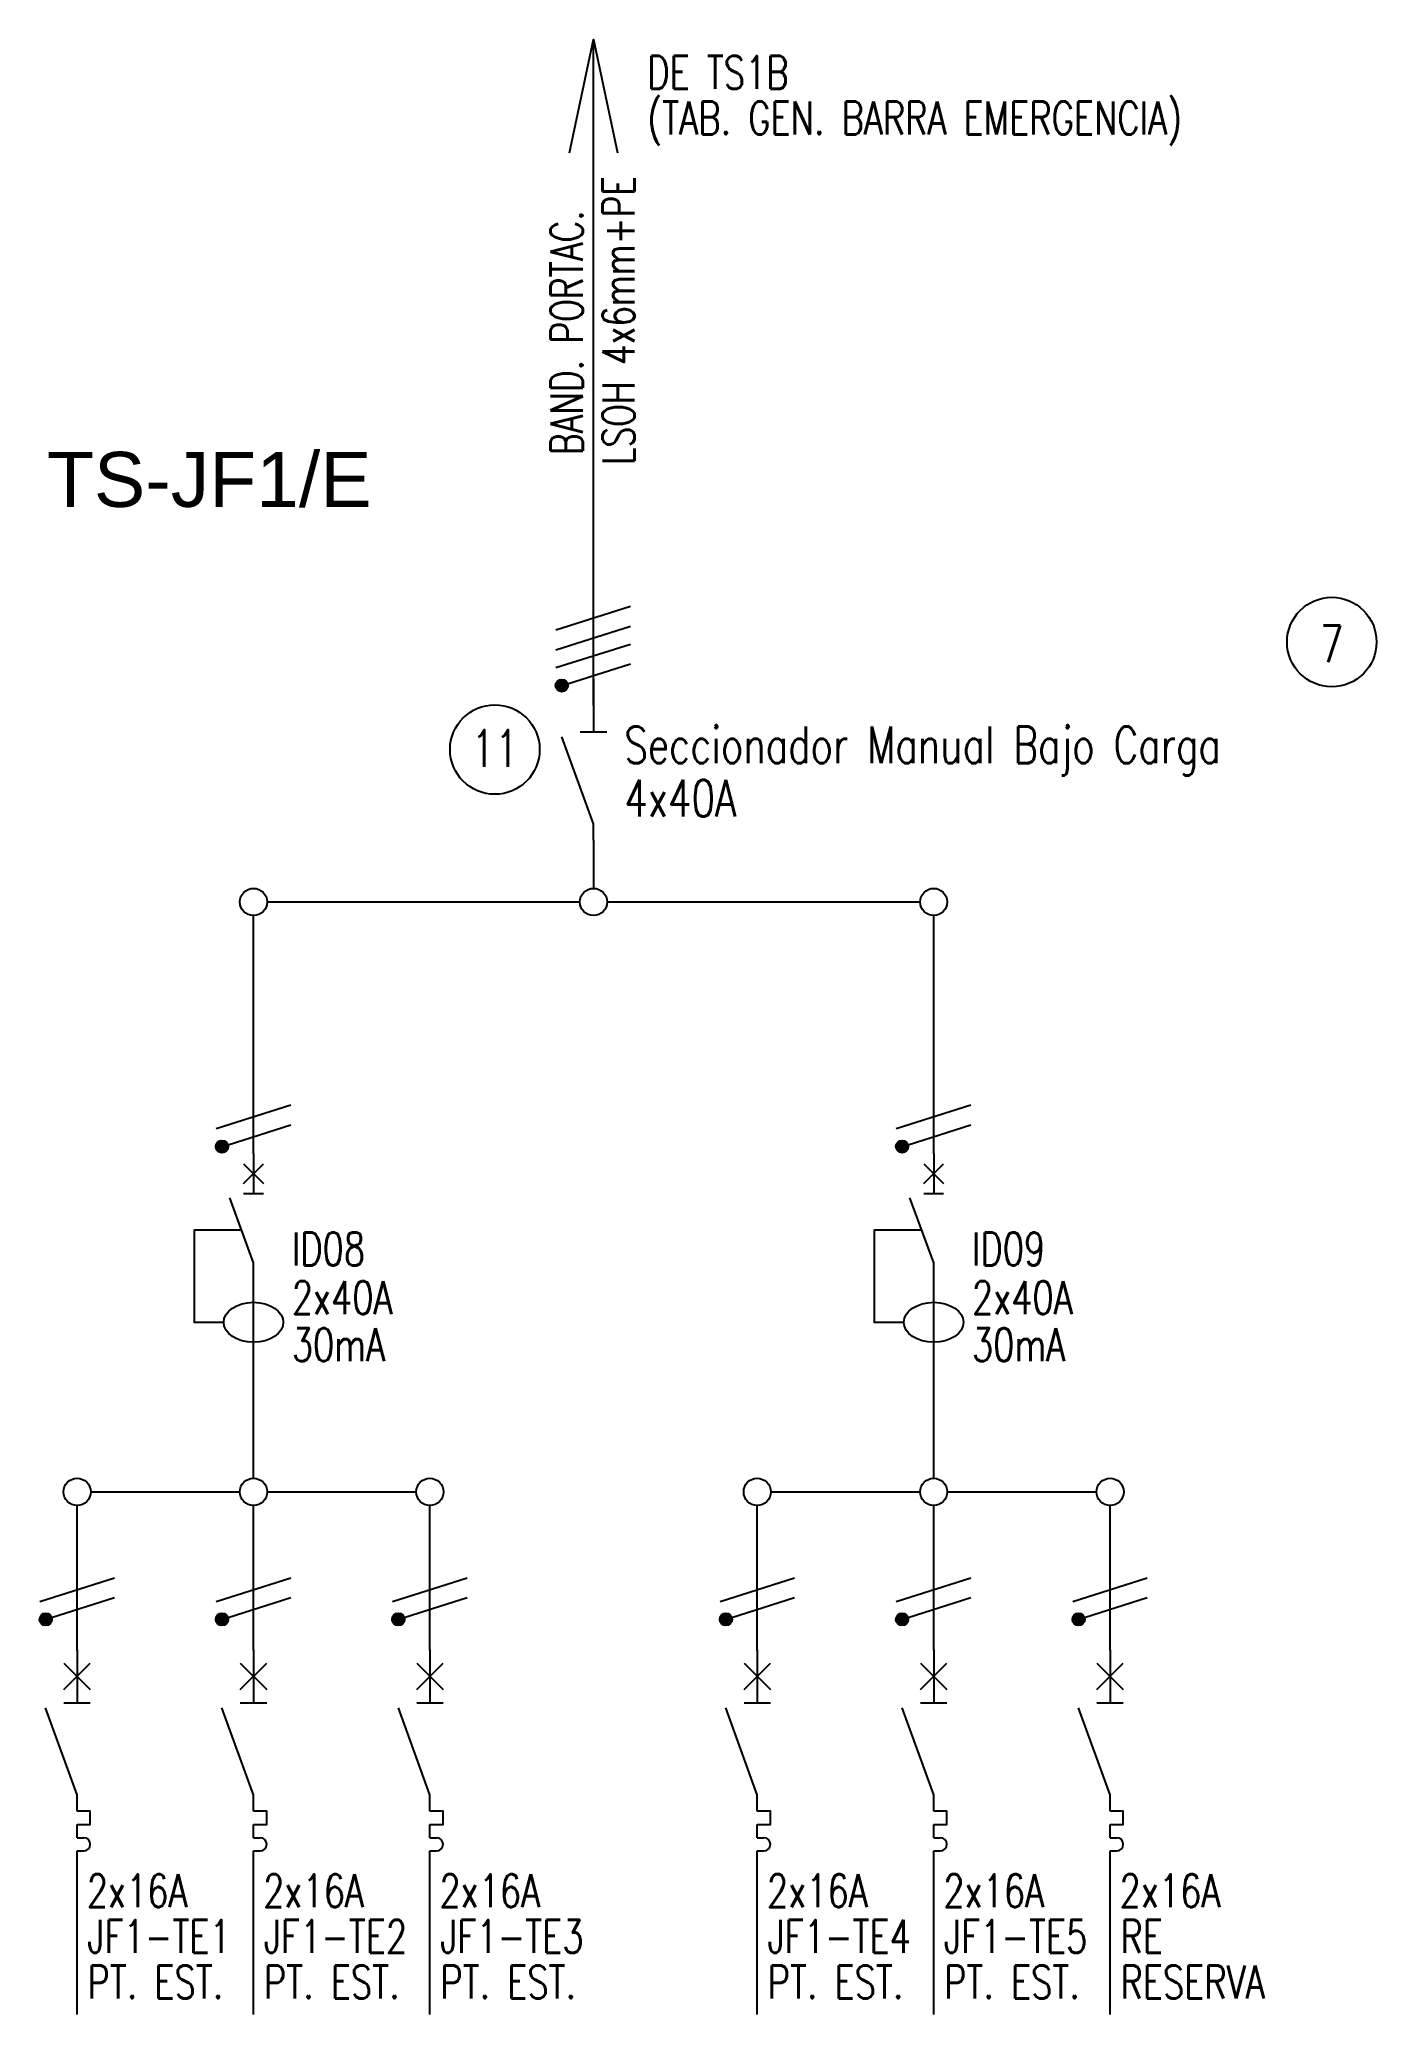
# Model space of a CAD drawing. Extents: x 3744.7 to 3752, y 1451.6 to 1462.4.
import ezdxf
from ezdxf.enums import TextEntityAlignment as Align

# ---------------------------------------------------------------- set-up
doc = ezdxf.new("R2010")
doc.units = 0
for name, color, linetype in [('OCJ-ESQ UNI-CORREGIDOS IDO.br$0$00-IE-CABLES', 10, 'Continuous'), ('OCJ-ESQ UNI-CORREGIDOS IDO.br$0$01-ELE-APARATOS', 170, 'Continuous'), ('OCJ-ESQ UNI-CORREGIDOS IDO.br$0$TEXTO', 7, 'Continuous')]:
    doc.layers.add(name, color=color, linetype=linetype)
doc.styles.add('OCJ-ESQ UNI-CORREGIDOS IDO.br$0$ARIAL', font='Arial.ttf', dxfattribs={"height": 0.2})
doc.styles.add('OCJ-ESQ UNI-CORREGIDOS IDO.br$0$Electricidad', font='ROMANS.SHX', dxfattribs={"width": 0.75, "height": 0.175})

# ---------------------------------------------------------------- blocks, each defined once
blk = doc.blocks.new('OCJ-ESQ UNI-CORREGIDOS IDO.br$0$Unif-Interruptor-Term')
for p, q in [((0, -1.013), (0.045, -1.013)), ((0, -1.103), (0.045, -1.103))]:
    blk.add_line(p, q)
for points in [[(-0.09, 0.177), (0.09, -0.003)], [(-0.09, -0.003), (0.09, 0.177)], [(0, 0.267), (0, -0.093)], [(0, -0.72), (-0.215, -0.128)], [(-0.09, -0.093), (0.09, -0.093)], [(0, -0.833), (0, -0.72)], [(0, -0.923), (0.09, -0.923), (0.09, -0.833), (0, -0.833)], [(0, -1.013), (0, -0.923)], [(0, -1.215), (0, -1.103)]]:
    blk.add_lwpolyline(points)
blk.add_arc((0.045, -1.058), 0.045, 270, 90)
blk = doc.blocks.new('OCJ-ESQ UNI-CORREGIDOS IDO.br$0$Unif-Interruptor-Dif')
for points in [[(0, 0.177), (0, -0.093)], [(-0.068, 0.11), (0.068, -0.025)], [(-0.068, -0.025), (0.068, 0.11)], [(0, -0.565), (-0.162, -0.121)], [(-0.068, -0.093), (0.068, -0.093)], [(-0.081, -0.343), (-0.405, -0.343), (-0.405, -0.97), (-0.202, -0.97)], [(0, -1.308), (0, -0.565)]]:
    blk.add_lwpolyline(points)
blk.add_ellipse((0, -0.97), major_axis=(0.203, 0), ratio=0.670814)
blk = doc.blocks.new('OCJ-ESQ UNI-CORREGIDOS IDO.br$0$A$C7AFF483F')
for points in [[(0, 0.88), (0, 0.592)], [(0, 0.09), (-0.172, 0.564)], [(-0.072, 0.592), (0.072, 0.592)], [(0, 0), (0, 0.09)]]:
    blk.add_lwpolyline(points)

msp = doc.modelspace()

# ---------------------------------------------------------------- hatches: boundary and pattern name
at = {"layer": 'OCJ-ESQ UNI-CORREGIDOS IDO.br$0$00-IE-CABLES'}
for points in [[(3747.488, 1458.808, 1), (3747.542, 1458.848, 1)], [(3745.635, 1456.294, 1), (3745.69, 1456.334, 1)], [(3749.344, 1456.294, 1), (3749.399, 1456.334, 1)], [(3744.673, 1453.716, 1), (3744.728, 1453.756, 1)], [(3745.635, 1453.716, 1), (3745.69, 1453.756, 1)], [(3746.597, 1453.716, 1), (3746.651, 1453.756, 1)], [(3748.382, 1453.716, 1), (3748.437, 1453.756, 1)], [(3749.344, 1453.716, 1), (3749.399, 1453.756, 1)], [(3750.306, 1453.716, 1), (3750.361, 1453.756, 1)]]:
    msp.add_hatch(color=256, dxfattribs=at).paths.add_polyline_path(points)

# ---------------------------------------------------------------- linework, layer by layer
for p, q in [((3747.688, 1458.72), (3747.688, 1462.351)), ((3747.688, 1457.984), (3747.688, 1457.723)), ((3745.908, 1457.648), (3747.614, 1457.648)), ((3747.762, 1457.648), (3749.469, 1457.648)), ((3745.834, 1456.274), (3745.834, 1457.574)), ((3749.543, 1456.274), (3749.543, 1457.574)), ((3745.834, 1454.506), (3745.834, 1455.233)), ((3749.543, 1454.506), (3749.543, 1455.233)), ((3744.946, 1454.431), (3745.76, 1454.431)), ((3745.908, 1454.431), (3746.721, 1454.431)), ((3748.655, 1454.431), (3749.469, 1454.431)), ((3749.617, 1454.431), (3750.43, 1454.431)), ((3744.872, 1453.569), (3744.872, 1454.357)), ((3745.834, 1453.569), (3745.834, 1454.357)), ((3746.796, 1453.569), (3746.796, 1454.357)), ((3748.581, 1453.569), (3748.581, 1454.357)), ((3749.543, 1453.569), (3749.543, 1454.357)), ((3750.505, 1453.569), (3750.505, 1454.357)), ((3744.872, 1451.581), (3744.872, 1452.383)), ((3745.834, 1451.581), (3745.834, 1452.383)), ((3746.796, 1451.581), (3746.796, 1452.383)), ((3748.581, 1451.581), (3748.581, 1452.383)), ((3749.543, 1451.581), (3749.543, 1452.383)), ((3750.505, 1451.581), (3750.505, 1452.383))]:
    msp.add_line(p, q, dxfattribs=at)
for points in [[(3747.557, 1461.733), (3747.688, 1462.351), (3747.819, 1461.733)], [(3747.483, 1459.131), (3747.89, 1459.26)], [(3747.483, 1459.023), (3747.89, 1459.152)], [(3747.483, 1458.926), (3747.89, 1459.054)], [(3747.547, 1458.838), (3747.89, 1458.946)], [(3745.63, 1456.412), (3746.037, 1456.541)], [(3749.339, 1456.412), (3749.746, 1456.541)], [(3745.695, 1456.324), (3746.037, 1456.433)], [(3749.404, 1456.324), (3749.746, 1456.433)], [(3744.669, 1453.834), (3745.076, 1453.963)], [(3745.63, 1453.834), (3746.037, 1453.963)], [(3746.592, 1453.834), (3746.999, 1453.963)], [(3748.378, 1453.834), (3748.785, 1453.963)], [(3749.339, 1453.834), (3749.746, 1453.963)], [(3750.301, 1453.834), (3750.708, 1453.963)], [(3744.733, 1453.746), (3745.076, 1453.855)], [(3745.695, 1453.746), (3746.037, 1453.855)], [(3746.656, 1453.746), (3746.999, 1453.855)], [(3748.442, 1453.746), (3748.785, 1453.855)], [(3749.404, 1453.746), (3749.746, 1453.855)], [(3750.365, 1453.746), (3750.708, 1453.855)]]:
    msp.add_lwpolyline(points, dxfattribs=at)
for centre, radius in [((3747.515, 1458.828), 0.0338), ((3745.834, 1457.648), 0.0741), ((3747.688, 1457.648), 0.0741), ((3749.543, 1457.648), 0.0741), ((3745.662, 1456.314), 0.0338), ((3749.371, 1456.314), 0.0338), ((3744.872, 1454.431), 0.0741), ((3745.834, 1454.431), 0.0741), ((3746.796, 1454.431), 0.0741), ((3748.581, 1454.431), 0.0741), ((3749.543, 1454.431), 0.0741), ((3750.505, 1454.431), 0.0741), ((3744.701, 1453.736), 0.0338), ((3745.662, 1453.736), 0.0338), ((3746.624, 1453.736), 0.0338), ((3748.41, 1453.736), 0.0338), ((3749.371, 1453.736), 0.0338), ((3750.333, 1453.736), 0.0338)]:
    msp.add_circle(centre, radius, dxfattribs=at)
at = {"layer": 'OCJ-ESQ UNI-CORREGIDOS IDO.br$0$TEXTO'}
for centre in [(3751.714, 1459.065), (3747.15, 1458.479)]:
    msp.add_circle(centre, 0.244, dxfattribs=at)

# ---------------------------------------------------------------- block references
at = {"layer": 'OCJ-ESQ UNI-CORREGIDOS IDO.br$0$01-ELE-APARATOS'}
msp.add_blockref('OCJ-ESQ UNI-CORREGIDOS IDO.br$0$A$C7AFF483F', (3747.688, 1457.984), dxfattribs=at)
at = {"layer": 'OCJ-ESQ UNI-CORREGIDOS IDO.br$0$01-ELE-APARATOS', "xscale": 0.7999999999999546, "yscale": 0.7999999999999546, "zscale": 0.7999999999999546}
for name, p in [('OCJ-ESQ UNI-CORREGIDOS IDO.br$0$Unif-Interruptor-Dif', (3745.834, 1456.132)), ('OCJ-ESQ UNI-CORREGIDOS IDO.br$0$Unif-Interruptor-Dif', (3749.543, 1456.132)), ('OCJ-ESQ UNI-CORREGIDOS IDO.br$0$Unif-Interruptor-Term', (3744.872, 1453.356)), ('OCJ-ESQ UNI-CORREGIDOS IDO.br$0$Unif-Interruptor-Term', (3745.834, 1453.356)), ('OCJ-ESQ UNI-CORREGIDOS IDO.br$0$Unif-Interruptor-Term', (3746.796, 1453.356)), ('OCJ-ESQ UNI-CORREGIDOS IDO.br$0$Unif-Interruptor-Term', (3748.581, 1453.356)), ('OCJ-ESQ UNI-CORREGIDOS IDO.br$0$Unif-Interruptor-Term', (3749.543, 1453.356)), ('OCJ-ESQ UNI-CORREGIDOS IDO.br$0$Unif-Interruptor-Term', (3750.505, 1453.356))]:
    msp.add_blockref(name, p, dxfattribs=at)

# ---------------------------------------------------------------- texts
at = {"layer": 'OCJ-ESQ UNI-CORREGIDOS IDO.br$0$TEXTO', "style": 'OCJ-ESQ UNI-CORREGIDOS IDO.br$0$Electricidad', "width": 0.75}
for s, height, p in [('DE TS1B', 0.18, (3747.982, 1462.081)), ('(TAB. GEN. BARRA EMERGENCIA)', 0.18, (3747.982, 1461.833)), ('7', 0.2, (3751.65, 1458.955)), ('Seccionador Manual Bajo Carga', 0.2, (3747.856, 1458.404)), ('11', 0.2, (3747.022, 1458.385)), ('4x40A', 0.2, (3747.856, 1458.113)), ('ID08', 0.18, (3746.043, 1455.666)), ('ID09', 0.18, (3749.752, 1455.666)), ('2x40A', 0.18, (3746.043, 1455.401)), ('2x40A', 0.18, (3749.752, 1455.401)), ('30mA', 0.18, (3746.043, 1455.144)), ('30mA', 0.18, (3749.752, 1455.144)), ('2x16A', 0.18, (3744.925, 1452.166)), ('2x16A', 0.18, (3745.887, 1452.166)), ('2x16A', 0.18, (3746.848, 1452.166)), ('2x16A', 0.18, (3748.634, 1452.166)), ('2x16A', 0.18, (3749.596, 1452.166)), ('2x16A', 0.18, (3750.557, 1452.166)), ('JF1-TE1', 0.18, (3744.929, 1451.917)), ('JF1-TE2', 0.18, (3745.891, 1451.917)), ('JF1-TE3', 0.18, (3746.853, 1451.917)), ('JF1-TE4', 0.18, (3748.638, 1451.917)), ('JF1-TE5', 0.18, (3749.6, 1451.917)), ('RE', 0.18, (3750.562, 1451.917)), ('PT. EST.', 0.18, (3744.929, 1451.669)), ('PT. EST.', 0.18, (3745.891, 1451.669)), ('PT. EST.', 0.18, (3746.853, 1451.669)), ('PT. EST.', 0.18, (3748.638, 1451.669)), ('PT. EST.', 0.18, (3749.6, 1451.669)), ('RESERVA', 0.18, (3750.562, 1451.669))]:
    msp.add_text(s, height=height, dxfattribs=at).set_placement(p)
for s, p in [('LSOH 4x6mm+PE', (3747.912, 1460.818)), ('BAND. PORTAC.', (3747.629, 1460.752))]:
    msp.add_text(s, height=0.175, rotation=90, dxfattribs=at).set_placement(p, align=Align.CENTER)
at = {"layer": 'OCJ-ESQ UNI-CORREGIDOS IDO.br$0$TEXTO', "style": 'OCJ-ESQ UNI-CORREGIDOS IDO.br$0$ARIAL'}
msp.add_text('TS-JF1/E', height=0.3, dxfattribs=at).set_placement((3744.708, 1459.802))

doc.saveas('drawing.dxf')
